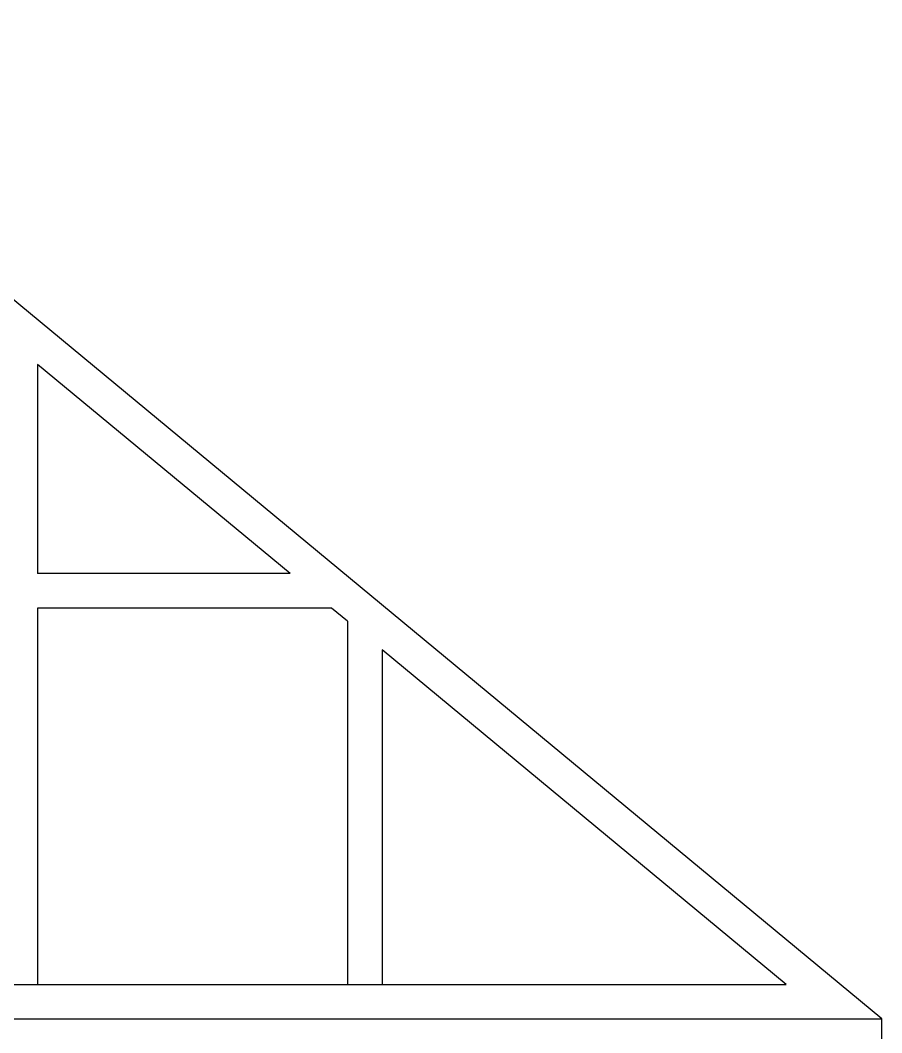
# Model space of a CAD drawing. Extents: x -24232 to 27340, y -23039 to 23489.
# Drawn here: x -19255 to -18005, y -8066 to -6596 of the extents above; entities that cross this region are included whole.
import ezdxf

# ---------------------------------------------------------------- set-up
doc = ezdxf.new("R2010")
doc.units = 0
doc.header["$LTSCALE"] = 10
doc.layers.add('1', color=1, linetype='CONTINUOUS')
doc.layers.add('3', color=3, linetype='CONTINUOUS')

msp = doc.modelspace()

# ---------------------------------------------------------------- linework, layer by layer
at = {"layer": '1'}
for p, q in [((-19230, -7096.1), (-19230, -7399.7)), ((-18863.5, -7399.7), (-19230, -7096.1)), ((-18863.5, -7399.7), (-19230, -7399.7)), ((-18803.2, -7449.7), (-19230, -7449.7)), ((-19230, -7449.7), (-19230, -7996.2)), ((-18780, -7468.9), (-18803.2, -7449.7)), ((-18780, -7468.9), (-18780, -7996.2)), ((-18143.7, -7996.2), (-18730, -7510.4)), ((-18730, -7510.4), (-18730, -7996.2)), ((-21366.3, -7996.2), (-18143.7, -7996.2)), ((-21505, -8046.2), (-18005, -8046.2))]:
    msp.add_line(p, q, dxfattribs=at)
at = {"layer": '3'}
for p, q in [((-18005, -8046.2), (-19755, -6596.2)), ((-18005, -8346.2), (-18005, -8046.2))]:
    msp.add_line(p, q, dxfattribs=at)

doc.saveas('drawing.dxf')
